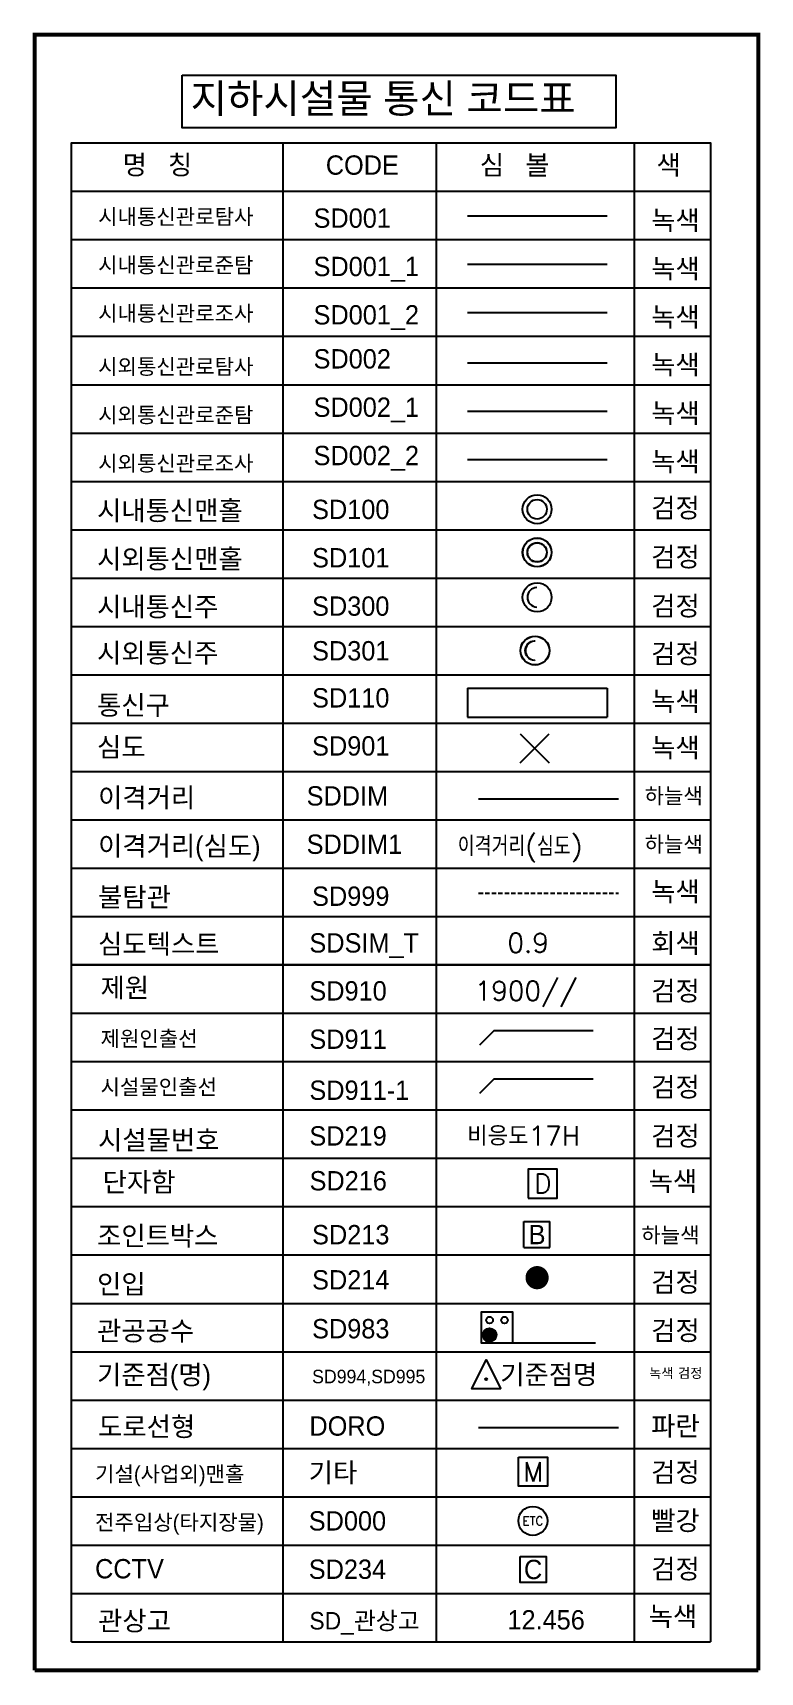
# Model space of a CAD drawing. Extents: x 261 to 428, y 226 to 602.
import ezdxf
from ezdxf.enums import TextEntityAlignment as Align

# ---------------------------------------------------------------- set-up
doc = ezdxf.new("R2010")
doc.units = 0
doc.header["$MEASUREMENT"] = 0
doc.linetypes.add('sd999', pattern=[1.5, 1, -0.5])
doc.layers.get('0').update_dxf_attribs({"linetype": 'CONTINUOUS'})
for name, color, linetype in [('DORO', 4, 'CONTINUOUS'), ('SD000', 1, 'CONTINUOUS'), ('SD001', 3, 'CONTINUOUS'), ('SD001_1', 3, 'CONTINUOUS'), ('SD001_2', 3, 'CONTINUOUS'), ('SD002', 3, 'CONTINUOUS'), ('SD002_1', 3, 'CONTINUOUS'), ('SD002_2', 3, 'CONTINUOUS'), ('SD100', 7, 'CONTINUOUS'), ('SD101', 7, 'CONTINUOUS'), ('SD110', 3, 'CONTINUOUS'), ('SD213', 4, 'CONTINUOUS'), ('SD214', 7, 'CONTINUOUS'), ('sd216', 3, 'CONTINUOUS'), ('SD219', 7, 'CONTINUOUS'), ('SD234', 7, 'CONTINUOUS'), ('SD300', 7, 'CONTINUOUS'), ('SD301', 7, 'CONTINUOUS'), ('SD901', 3, 'CONTINUOUS'), ('SD910', 7, 'CONTINUOUS'), ('SD911', 7, 'CONTINUOUS'), ('SD983', 7, 'CONTINUOUS'), ('SD994', 7, 'CONTINUOUS'), ('SD995', 7, 'CONTINUOUS'), ('SD999', 3, 'sd999'), ('SD_관상고', 3, 'CONTINUOUS'), ('SDDIM', 4, 'CONTINUOUS'), ('SDDIM1', 4, 'CONTINUOUS'), ('SDSIM_T', 9, 'CONTINUOUS'), ('기타', 7, 'CONTINUOUS')]:
    doc.layers.add(name, color=color, linetype=linetype)
doc.styles.add('GHS', font='romans', dxfattribs={"bigfont": 'ghs'})
doc.styles.add('NGSW', font='romans.shx', dxfattribs={"bigfont": 'ngsw.shx'})
doc.styles.get("Standard").update_dxf_attribs({"font": 'romans', "bigfont": 'ghs'})
doc.styles.add('굴림', font='')
doc.styles.get('굴림').set_extended_font_data('Gulim')

# ---------------------------------------------------------------- blocks, each defined once
blk = doc.blocks.new('sd216')
at = {"layer": 'sd216', "color": 0}
blk.add_lwpolyline([(-0.7499999999490683, -0.7499999999781722), (0.7500000000218279, -0.7499999999781722), (0.7500000000509317, 0.7500000000800356), (-0.750000000007276, 0.7499999999636203)], close=True, dxfattribs=at)
at = {"layer": 'sd216', "color": 0, "style": 'GHS'}
blk.add_text('D', height=1, dxfattribs=at).set_placement((0, 0), align=Align.MIDDLE_CENTER)
blk = doc.blocks.new('SD300')
at = {"layer": 'SD300', "color": 0}
blk.add_circle((0, 0), 0.7504897723599996, dxfattribs=at)
blk.add_arc((0, 0), 0.5039559839344179, 91.38623902718567, 268.6137609728143, dxfattribs=at)
blk = doc.blocks.new('SD301')
at = {"layer": 'SD301'}
h = blk.add_hatch(color=0, dxfattribs=at)
edge = h.paths.add_edge_path()
edge.add_arc((0, 0), 0.7504897723599996, 0, 360)
edge = h.paths.add_edge_path(flags=16)
edge.add_arc((0, 0), 0.7424897723599996, 0, 360)
h = blk.add_hatch(color=0, dxfattribs=at)
edge = h.paths.add_edge_path()
edge.add_arc((0, 0), 0.5039559839344432, 93.74362714049192, 266.25637285950813, ccw=False)
edge.add_line((-0.0329043644507579, 0.5028806384654559), (-0.0329043644507579, 0.494863254647612))
edge.add_arc((0, 0), 0.4959559839343967, 93.80410176132372, 266.1958982386763)
edge.add_line((-0.0329043644507579, -0.494863254647612), (-0.0329043644507579, -0.5028806384654559))
at = {"layer": 'SD301', "color": 0, "flags": 128}
blk.add_lwpolyline([(-0.0329043644507579, -0.5028806384654559, -0.9367066127681972), (-0.0329043644507579, 0.5028806384654559), (-0.0329043644507579, 0.494863254647612, 0.935716311798851), (-0.0329043644507579, -0.494863254647612)], format="xyb", close=True, dxfattribs=at)
at = {"layer": 'SD301', "color": 0}
for radius in [0.7504897723599996, 0.7424897723599996]:
    blk.add_circle((0, 0), radius, dxfattribs=at)
blk = doc.blocks.new('SD101')
at = {"layer": 'SD101'}
h = blk.add_hatch(color=0, dxfattribs=at)
edge = h.paths.add_edge_path()
edge.add_arc((0, 0), 0.7504897723599996, 0, 360)
edge = h.paths.add_edge_path(flags=16)
edge.add_arc((0, 0), 0.7424897723599996, 0, 360)
h = blk.add_hatch(color=0, dxfattribs=at)
edge = h.paths.add_edge_path()
edge.add_arc((0, 0), 0.5039559839344179, 0, 360)
edge = h.paths.add_edge_path(flags=16)
edge.add_arc((0, 0), 0.4959559839344179, 0, 360)
at = {"layer": 'SD101', "color": 0}
for radius in [0.7504897723599996, 0.7424897723599996, 0.5039559839344179, 0.4959559839344179]:
    blk.add_circle((0, 0), radius, dxfattribs=at)
blk = doc.blocks.new('SD901')
at = {"layer": 'SD901', "color": 0, "flags": 128}
for points in [[(-0.75, 0.75), (0.75, -0.75)], [(-0.75, -0.75), (0.75, 0.75)]]:
    blk.add_lwpolyline(points, dxfattribs=at)
blk = doc.blocks.new('SD100')
at = {"layer": 'SD100', "color": 0}
for radius in [0.7504897723599996, 0.5039559839344179]:
    blk.add_circle((0, 0), radius, dxfattribs=at)
blk = doc.blocks.new('SD213')
at = {"layer": 'SD213', "color": 0, "flags": 128}
for points in [[(-0.687497831415385, -0.668603978585452), (-0.6874978314735927, 0.6753960214555264)], [(-0.6874978314735927, 0.6753960214555264), (0.6565021684509702, 0.6753960214555264)], [(0.6565021685091779, -0.668603978585452), (0.6565021684509702, 0.6753960214555264)], [(-0.687497831415385, -0.668603978585452), (0.6565021685091779, -0.668603978585452)]]:
    blk.add_lwpolyline(points, dxfattribs=at)
at = {"layer": 'SD213', "color": 0, "style": '굴림'}
blk.add_text('B', height=0.9999999999999998, rotation=3.3350533e-09, dxfattribs=at).set_placement((0, 0), align=Align.MIDDLE_CENTER)
blk = doc.blocks.new('SD214')
at = {"layer": 'SD214', "color": 0, "linetype": 'ByBlock', "const_width": 0.6000000000141562}
blk.add_lwpolyline([(0.0778778066451196, -0.2897154591046274, 1), (-0.0778778066160157, 0.2897154591046274, 1)], format="xyb", close=True, dxfattribs=at)
blk = doc.blocks.new('SD994')
at = {"layer": 'SD994'}
h = blk.add_hatch(color=0, dxfattribs=at)
edge = h.paths.add_edge_path()
edge.add_arc((0, 0), 0.05, 0, 360)
at = {"layer": 'SD994', "color": 0}
blk.add_lwpolyline([(0.75, -0.5), (-0.75, -0.5), (0, 1)], close=True, dxfattribs=at)
blk.add_circle((0, 0), 0.05, dxfattribs=at)
blk = doc.blocks.new('기타')
at = {"layer": '기타', "color": 0}
blk.add_lwpolyline([(-0.75, 0.75), (0.75, 0.75), (0.75, -0.75), (-0.75, -0.75)], close=True, dxfattribs=at)
at = {"layer": '기타', "color": 0, "style": 'GHS'}
blk.add_text('M', height=1, dxfattribs=at).set_placement((0, 0), align=Align.MIDDLE_CENTER)
blk = doc.blocks.new('SD234')
at = {"layer": 'SD234', "color": 0}
blk.add_lwpolyline([(-0.6719999999913853, 0.6720000000204891), (0.6719999999913853, 0.6720000000204891), (0.6719999999913853, -0.6720000000204891), (-0.6719999999913853, -0.6720000000204891)], close=True, dxfattribs=at)
at = {"layer": 'SD234', "color": 0, "style": '굴림'}
blk.add_text('C', height=1, dxfattribs=at).set_placement((0, 0), align=Align.MIDDLE_CENTER)
blk = doc.blocks.new('SD000')
at = {"layer": 'SD000', "color": 0}
blk.add_circle((0, 0), 0.7500000000218279, dxfattribs=at)
blk.add_text('ETC', height=0.45, dxfattribs=at).set_placement((0, 0), align=Align.MIDDLE_CENTER)

msp = doc.modelspace()

# ---------------------------------------------------------------- hatches: boundary and pattern name
at = {"layer": 'SD983', "linetype": 'Continuous'}
h = msp.add_hatch(dxfattribs=at)
h.set_pattern_fill('ANSI31', color=256, scale=3.109382454371528, angle=109.1635309576795, style=0)
h.set_pattern_definition([(154.1635309576795, (1252361.844952179, -84036.78686391158), (-0.1693851950028972, -0.3498216895726734), [])])
edge = h.paths.add_edge_path()
edge.add_arc((365.5257086133919, 302.9858680654772), 1.554691227185764, 0, 360)

# ---------------------------------------------------------------- linework, layer by layer
at = {"const_width": 0.8883949869632937, "flags": 128}
for points in [[(261.0208242602515, 225.9769977273875), (261.0208242602515, 601.6214907931619), (427.2619735642205, 601.6214907931619), (427.2619735642205, 225.9769977273875)], [(427.2619735642205, 225.9769977273875), (261.0208242602515, 225.9769977273875)]]:
    msp.add_lwpolyline(points, dxfattribs=at)
at = {"flags": 128}
msp.add_lwpolyline([(294.9341390596804, 592.3132526346938), (394.5466672174502, 592.3132526346938), (394.5466672174502, 580.2496874005056), (294.9341390596804, 580.2496874005056)], close=True, dxfattribs=at)
for points in [[(269.5035386295625, 232.5163727210359), (269.5035386295625, 576.7694301692293), (416.2976051082936, 576.7694301692293), (416.2976051082936, 232.5163727210359)], [(318.0440686781061, 576.7694301692293), (318.0440686781061, 232.5163727210359)], [(353.2183658846756, 576.7694301692293), (353.2183658846756, 232.5163727210359)], [(398.7104565050089, 576.7694301692293), (398.7104565050089, 232.5163727210359)], [(269.5035386295625, 565.664492832356), (416.2976051082936, 565.664492832356)], [(269.5035386295625, 554.559555495017), (416.2976051082936, 554.559555495017)], [(269.5035386295625, 543.4546181581437), (416.2976051082936, 543.4546181581437)], [(269.5035386295625, 532.3496808212706), (416.2976051082936, 532.3496808212706)], [(269.5035386295625, 521.2447434839316), (416.2976051082936, 521.2447434839316)], [(269.5035386295625, 510.1398061470583), (416.2976051082936, 510.1398061470583)], [(269.5035386295625, 499.0348688101851), (416.2976051082936, 499.0348688101851)], [(269.5035386295625, 487.9299314728462), (416.2976051082936, 487.9299314728462)], [(269.5035386295625, 476.8249941359729), (416.2976051082936, 476.8249941359729)], [(269.5035386295625, 465.720056798634), (416.2976051082936, 465.720056798634)], [(269.5035386295625, 454.6151194617607), (416.2976051082936, 454.6151194617607)], [(269.5035386295625, 443.5101821248874), (416.2976051082936, 443.5101821248874)], [(269.5035386295625, 432.4052447875486), (416.2976051082936, 432.4052447875486)], [(269.5035386295625, 421.3003074506753), (416.2976051082936, 421.3003074506753)], [(269.5035386295625, 410.195370113802), (416.2976051082936, 410.195370113802)], [(269.5035386295625, 399.0904327764631), (416.2976051082936, 399.0904327764631)], [(416.2976051082936, 387.9854954395899), (269.5035386295625, 387.9854954395899)], [(269.5035386295625, 387.9854954395899), (416.2976051082936, 387.9854954395899)], [(269.5035386295625, 376.8805581027166), (416.2976051082936, 376.8805581027166)], [(269.5035386295625, 365.7756207653776), (416.2976051082936, 365.7756207653776)], [(269.5035386295625, 354.6706834285044), (416.2976051082936, 354.6706834285044)], [(269.5035386295625, 343.5657460911655), (416.2976051082936, 343.5657460911655)], [(269.5035386295625, 343.5657460911655), (416.2976051082936, 343.5657460911655)], [(269.5035386295625, 332.4608087542922), (416.2976051082936, 332.4608087542922)], [(269.5035386295625, 321.3558714174189), (416.2976051082936, 321.3558714174189)], [(269.5035386295625, 310.25093408008), (416.2976051082936, 310.25093408008)], [(269.5035386295625, 299.1459967432068), (416.2976051082936, 299.1459967432068)], [(269.5035386295625, 299.1459967432068), (416.2976051082936, 299.1459967432068)], [(269.5035386295625, 299.1459967432068), (416.2976051082936, 299.1459967432068)], [(269.5035386295625, 288.0410594063335), (416.2976051082936, 288.0410594063335)], [(269.5035386295625, 276.9361220689946), (416.2976051082936, 276.9361220689946)], [(269.5035386295625, 276.9361220689946), (416.2976051082936, 276.9361220689946)], [(269.5035386295625, 276.9361220689946), (416.2976051082936, 276.9361220689946)], [(269.5035386295625, 265.8311847321213), (416.2976051082936, 265.8311847321213)], [(269.5035386295625, 265.8311847321213), (416.2976051082936, 265.8311847321213)], [(269.5035386295625, 265.8311847321213), (416.2976051082936, 265.8311847321213)], [(269.5035386295625, 254.7262473952481), (416.2976051082936, 254.7262473952481)], [(269.5035386295625, 243.6213100579092), (416.2976051082936, 243.6213100579092)], [(269.5035386295625, 232.5163727210359), (416.2976051082936, 232.5163727210359)]]:
    msp.add_lwpolyline(points, dxfattribs=at)
at = {"layer": 'DORO', "flags": 128}
msp.add_lwpolyline([(363.016830143459, 281.7717829121732), (395.1479823438552, 281.7717829121732)], dxfattribs=at)
at = {"layer": 'SD001', "flags": 128}
msp.add_lwpolyline([(360.4373814891427, 560.0040648871556), (392.5685336894225, 560.0040648871556)], dxfattribs=at)
at = {"layer": 'SD001_1', "flags": 128}
msp.add_lwpolyline([(360.4373814891427, 548.8991275502824), (392.5685336894225, 548.8991275502824)], dxfattribs=at)
at = {"layer": 'SD001_2', "flags": 128}
msp.add_lwpolyline([(360.4373814891427, 537.7941902134091), (392.5685336894225, 537.7941902134091)], dxfattribs=at)
at = {"layer": 'SD002', "flags": 128}
msp.add_lwpolyline([(360.4373814891427, 526.2801224159532), (392.5685336894225, 526.2801224159532)], dxfattribs=at)
at = {"layer": 'SD002_1', "flags": 128}
msp.add_lwpolyline([(360.4373814891427, 515.1751850790799), (392.5685336894225, 515.1751850790799)], dxfattribs=at)
at = {"layer": 'SD002_2', "flags": 128}
msp.add_lwpolyline([(360.4373814891427, 504.070247741741), (392.5685336894225, 504.070247741741)], dxfattribs=at)
at = {"layer": 'SD110', "flags": 128}
for points in [[(360.4373814891427, 451.5065647241183), (392.5685336894225, 451.5065647241183)], [(360.4373814891427, 451.5065647241183), (360.4373814891427, 444.8436023219012)], [(392.5685336894225, 451.5065647241183), (392.5685336894225, 444.8436023219012)], [(360.4373814891427, 444.8436023219012), (392.5685336894225, 444.8436023219012)]]:
    msp.add_lwpolyline(points, dxfattribs=at)
at = {"layer": 'SD911', "flags": 128}
for points in [[(363.2995912343598, 369.605371963092), (366.5825254476498, 372.8857730262437), (389.3285707579329, 372.8857730262437)], [(363.2995912343598, 358.5004346257531), (366.5825254476498, 361.7808356893704), (389.3285707579329, 361.7808356893704)]]:
    msp.add_lwpolyline(points, dxfattribs=at)
at = {"layer": 'SD983', "linetype": 'Continuous'}
msp.add_lwpolyline([(389.8881097834659, 301.1202385931731), (370.8116587855024, 301.1202385931731), (363.6600791409713, 301.1202385931731), (363.6600791408549, 308.2718182381698), (370.8116587856188, 308.2718182381698), (370.8116587855024, 301.1202385931731)], dxfattribs=at)
for centre, radius in [((365.5257086135083, 306.4061887658656), 0.777345613592882), ((368.9460293130818, 306.4061887654), 0.777345613592882), ((365.5257086133919, 302.9858680654772), 1.554691227185764)]:
    msp.add_circle(centre, radius, dxfattribs=at)
at = {"layer": 'SD999', "flags": 128}
msp.add_lwpolyline([(363.016830143459, 404.4868848029048), (395.1479823438552, 404.4868848029048)], dxfattribs=at)
at = {"layer": 'SDDIM1', "flags": 128}
msp.add_lwpolyline([(363.0168301433426, 426.1359682938539), (395.1479823437388, 426.1359682938539)], dxfattribs=at)

# ---------------------------------------------------------------- block references
at = {"layer": 'SD000', "color": 1, "xscale": 4.441974934816468, "yscale": 4.441974934816468, "zscale": 4.441974934816468}
msp.add_blockref('SD000', (375.4754499805262, 260.2829665605434), dxfattribs=at)
at = {"layer": 'SD100', "xscale": 4.441974934816468, "yscale": 4.441974934816468, "zscale": 4.441974934816468}
msp.add_blockref('SD100', (376.4437590017318, 492.6300744282537), dxfattribs=at)
at = {"layer": 'SD101', "xscale": 4.441974934816468, "yscale": 4.441974934816468, "zscale": 4.441974934816468}
msp.add_blockref('SD101', (376.4437590017318, 482.7249596978993), dxfattribs=at)
at = {"layer": 'SD213', "xscale": 4.441974934816468, "yscale": 4.441974934816468, "zscale": 4.441974934816468}
msp.add_blockref('SD213', (376.4437590017318, 326.0560143728264), dxfattribs=at)
at = {"layer": 'SD214', "xscale": 4.441974934816468, "yscale": 4.441974934816468, "zscale": 4.441974934816468}
msp.add_blockref('SD214', (376.4437590017318, 316.150899642472), dxfattribs=at)
at = {"layer": 'sd216', "xscale": 4.441974934816468, "yscale": 4.441974934816468, "zscale": 4.441974934816468}
msp.add_blockref('sd216', (377.7443978462237, 337.7720212348261), dxfattribs=at)
at = {"layer": 'SD234', "xscale": 4.441974934816468, "yscale": 4.441974934816468, "zscale": 4.441974934816468}
msp.add_blockref('SD234', (375.5260245745871, 249.1333553603375), dxfattribs=at)
at = {"layer": 'SD300', "xscale": 4.441974934816468, "yscale": 4.441974934816468, "zscale": 4.441974934816468}
msp.add_blockref('SD300', (376.4437590017318, 472.4070769812435), dxfattribs=at)
at = {"layer": 'SD301', "xscale": 4.441974934816468, "yscale": 4.441974934816468, "zscale": 4.441974934816468}
msp.add_blockref('SD301', (375.9644111948422, 460.1675881301973), dxfattribs=at)
at = {"layer": 'SD901', "xscale": 4.441974934816468, "yscale": 4.441974934816468, "zscale": 4.441974934816468}
msp.add_blockref('SD901', (375.8588872737586, 437.7575623303175), dxfattribs=at)
at = {"layer": 'SD994', "color": 7, "xscale": 4.441974934816468, "yscale": 4.441974934816468, "zscale": 4.441974934816468}
msp.add_blockref('SD994', (364.7709577800109, 292.8663738033258), dxfattribs=at)
at = {"layer": '기타', "linetype": 'Continuous', "xscale": 4.441974934816468, "yscale": 4.441974934816468, "zscale": 4.441974934816468}
msp.add_blockref('기타', (375.5260245745871, 271.5730693199196), dxfattribs=at)

# ---------------------------------------------------------------- texts
at = {"style": '굴림'}
for s, height, p in [('지하시설물 통신 코드표', 6.662962402224703, (296.8447656528427, 583.6678557860189)), ('명   칭', 4.441974934816468, (281.2202040387187, 569.5303973386519)), ('CODE', 4.441974934816468, (327.9020488197551, 569.4637021663123)), ('심   볼', 4.441974934816468, (363.3108414130387, 569.4637021663123)), ('색', 4.441974934816468, (403.878530713437, 569.4637021663123))]:
    msp.add_text(s, height=height, dxfattribs=at).set_placement(p)
at = {"layer": 'DORO', "style": '굴림'}
for s, p in [('도로선형', (275.5923165578264, 279.7337706329756)), ('DORO', (324.1328466066028, 279.8588853323356)), ('파란', (402.6600474451537, 279.8466243477062))]:
    msp.add_text(s, height=4.441974934816468, dxfattribs=at).set_placement(p)
at = {"layer": 'SD000', "color": 7, "style": '굴림'}
msp.add_text('전주입상(타지장물)', height=3.553579947853175, dxfattribs=at).set_placement((274.8863507414338, 258.1854801036873))
at = {"layer": 'SD000', "color": 1, "style": '굴림'}
msp.add_text('SD000', height=4.441974934816468, dxfattribs=at).set_placement((323.9871439611874, 258.0720819941246))
at = {"layer": 'SD001', "style": '굴림'}
for s, height, p in [('시내통신관로탐사', 3.553579947853175, (275.5923165578264, 558.0489937857247)), ('SD001', 4.441974934816468, (325.0881053802426, 557.2793556487643)), ('녹색', 4.441974934816468, (402.6600474451537, 556.7656728772901)), ('시내통신관로준탐', 3.553579947853175, (275.5923165578264, 546.9440564488516)), ('SD001_1', 4.441974934816468, (325.0881053802426, 546.1744183114253)), ('녹색', 4.441974934816468, (402.6600474451537, 545.6607355404169)), ('시내통신관로조사', 3.553579947853175, (275.5923165578264, 535.8391191115126)), ('SD001_2', 4.441974934816468, (325.0881053802426, 535.0694809745521)), ('녹색', 4.441974934816468, (402.6600474451537, 534.5557982035436))]:
    msp.add_text(s, height=height, dxfattribs=at).set_placement(p)
at = {"layer": 'SD002', "style": '굴림'}
for s, height, p in [('시외통신관로탐사', 3.553579947853175, (275.5923165578264, 523.6221083499015)), ('SD002', 4.441974934816468, (325.0881053802426, 524.9612994439424)), ('녹색', 4.441974934816468, (402.6600474451537, 523.5979100818269)), ('시외통신관로준탐', 3.553579947853175, (275.5923165578264, 512.5171710125625)), ('SD002_1', 4.441974934816468, (325.0881053802426, 513.8563621066035)), ('녹색', 4.441974934816468, (402.6600474451537, 512.4929727449536)), ('시외통신관로조사', 3.553579947853175, (275.5923165578264, 501.4122336756893)), ('SD002_2', 4.441974934816468, (325.0881053802426, 502.7514247697301)), ('녹색', 4.441974934816468, (402.6600474451537, 501.3880354080804))]:
    msp.add_text(s, height=height, dxfattribs=at).set_placement(p)
at = {"layer": 'SD100', "style": '굴림'}
for s, p in [('시내통신맨홀', (275.3514254657188, 490.1215861522116)), ('SD100', (324.7514158564722, 490.3827279013105)), ('검정', (402.6600474451537, 490.7345332264424)), ('기타', (323.9871439611874, 269.1770193309978)), ('검정', (402.6600474451537, 269.2451062424563)), ('검정', (402.6600474451537, 247.0352315682442))]:
    msp.add_text(s, height=4.441974934816468, dxfattribs=at).set_placement(p)
at = {"layer": 'SD100', "color": 1, "style": '굴림'}
msp.add_text('빨강', height=4.441974934816468, dxfattribs=at).set_placement((402.6600474451537, 258.1401689051174))
at = {"layer": 'SD101', "style": '굴림'}
for s, p in [('시외통신맨홀', (275.3514254657188, 479.0448995892413)), ('SD101', (324.7514158564722, 479.2777905644372)), ('검정', (402.6600474451537, 479.4722595013202))]:
    msp.add_text(s, height=4.441974934816468, dxfattribs=at).set_placement(p)
at = {"layer": 'SD110', "style": '굴림'}
for s, p in [('통신구', (275.3514254657188, 445.4322811498761)), ('SD110', (324.7514158564722, 447.0993091653556)), ('녹색', (402.6600474451537, 446.2942095327646))]:
    msp.add_text(s, height=4.441974934816468, dxfattribs=at).set_placement(p)
at = {"layer": 'SD213', "style": '굴림'}
for s, height, p in [('조인트박스', 4.441974934816468, (275.3514254657188, 323.5475260967844)), ('SD213', 4.441974934816468, (324.7514158564722, 323.8086678458833)), ('하늘색', 3.553579947853175, (400.3857693204757, 324.1604731710152))]:
    msp.add_text(s, height=height, dxfattribs=at).set_placement(p)
at = {"layer": 'SD214', "style": '굴림'}
for s, p in [('인입', (275.3514254657188, 312.4708395338141)), ('SD214', (324.7514158564722, 313.4349245846727)), ('검정', (402.6600474451537, 312.8981994458929))]:
    msp.add_text(s, height=4.441974934816468, dxfattribs=at).set_placement(p)
at = {"layer": 'sd216', "style": '굴림'}
for s, p in [('단자함', (276.6499691930934, 335.8948813782529)), ('SD216', (324.1675861253737, 336.1866619403929)), ('녹색', (402.0728568954495, 336.0989132717707)), ('녹색', (402.0728568954495, 236.1544772385144))]:
    msp.add_text(s, height=4.441974934816468, dxfattribs=at).set_placement(p)
at = {"layer": 'SD219'}
for s, style, p in [('시설물번호', '굴림', (275.5923165578264, 345.551251956121)), ('SD219', '굴림', (324.1328466066028, 346.4885093545065)), ('비응도17H', 'GHS', (360.3830189682179, 346.4885093545065)), ('검정', '굴림', (402.6600474451537, 346.4762483698771))]:
    msp.add_text(s, height=4.441974934816468, dxfattribs=dict(at, style=style)).set_placement(p)
at = {"layer": 'SD234', "style": '굴림'}
for s, p in [('CCTV', (274.8863507414338, 247.080542766814)), ('SD234', (323.9871439611874, 246.9671446572514))]:
    msp.add_text(s, height=4.441974934816468, dxfattribs=at).set_placement(p)
at = {"layer": 'SD300', "style": '굴림'}
for s, p in [('시내통신주', (275.3514254657188, 468.0240739079647)), ('SD300', (324.7514158564722, 468.1728532270983)), ('검정', (402.6600474451537, 468.2099854395248))]:
    msp.add_text(s, height=4.441974934816468, dxfattribs=at).set_placement(p)
at = {"layer": 'SD301', "style": '굴림'}
for s, p in [('시외통신주', (275.3514254657188, 457.4160162134551)), ('SD301', (324.7514158564722, 457.9114723963186)), ('검정', (402.6600474451537, 457.2520973178082))]:
    msp.add_text(s, height=4.441974934816468, dxfattribs=at).set_placement(p)
at = {"layer": 'SD901', "style": '굴림'}
for s, p in [('심도', (275.3514254657188, 435.7995767848089)), ('SD901', (324.7514158564722, 436.0607188705809)), ('녹색', (402.6600474451537, 435.6407070144534))]:
    msp.add_text(s, height=4.441974934816468, dxfattribs=at).set_placement(p)
at = {"layer": 'SD910'}
for s, style, p in [('제원', '굴림', (276.1460517235668, 380.526635761232)), ('SD910', '굴림', (324.1328466066028, 379.803321365592)), ('1900//', 'GHS', (362.1210872525684, 379.803321365592)), ('검정', '굴림', (402.6600474451537, 379.7910603809626))]:
    msp.add_text(s, height=4.441974934816468, dxfattribs=dict(at, style=style)).set_placement(p)
at = {"layer": 'SD911', "style": '굴림'}
for s, height, p in [('SD910', 4.441974934816468, (324.1328466066028, 379.8033213660576)), ('제원인출선', 3.553579947853175, (276.1460517235668, 369.2795463058621)), ('SD911', 4.441974934816468, (324.1328466066028, 368.6983840287187)), ('검정', 4.441974934816468, (402.6600474451537, 368.8331722597116)), ('시설물인출선', 3.553579947853175, (276.1460517235668, 358.1746089685232)), ('SD911-1', 4.441974934816468, (324.1328466066028, 356.9826660420269)), ('검정', 4.441974934816468, (402.6600474451537, 357.7282349223726))]:
    msp.add_text(s, height=height, dxfattribs=at).set_placement(p)
at = {"layer": 'SD983', "style": '굴림'}
for s, p in [('관공공수', (275.3514254657188, 301.7117943622627)), ('SD983', (324.7514158564722, 302.2072505451263)), ('검정', (402.6600474451537, 301.793262108554))]:
    msp.add_text(s, height=4.441974934816468, dxfattribs=at).set_placement(p)
at = {"layer": 'SD994', "style": '굴림'}
for s, height, p in [('기준점(명)', 4.441974934816468, (275.3514254657188, 291.6326585652762)), ('SD994,SD995', 3.109382454371528, (324.7514158564722, 291.8938003143751)), ('녹색', 2.220987467408234, (402.1954371535088, 293.1193362417155))]:
    msp.add_text(s, height=height, dxfattribs=at).set_placement(p)
at = {"layer": 'SD995', "style": '굴림'}
for s, height, p in [('기준점명', 4.441974934816468, (367.985165807126, 291.6946599496053)), ('검정', 2.220987467408234, (408.8234084583222, 293.1193362417155))]:
    msp.add_text(s, height=height, dxfattribs=at).set_placement(p)
at = {"layer": 'SD999', "style": '굴림'}
for s, p in [('녹색', (402.6600474451537, 402.6199937712856)), ('불탐관', (275.5923165578264, 401.3602422050655)), ('SD999', (324.7514158564722, 401.5432292049274))]:
    msp.add_text(s, height=4.441974934816468, dxfattribs=at).set_placement(p)
at = {"layer": 'SD_관상고', "style": '굴림'}
for s, height, p in [('관상고', 4.441974934813782, (275.5923165579428, 235.1126592353442)), ('SD_관상고', 4.01415707813457, (324.1328466064864, 235.3469733319701)), ('12.456', 4.441974934813782, (369.6309642741093, 235.3469733319701))]:
    msp.add_text(s, height=height, dxfattribs=at).set_placement(p)
at = {"layer": 'SDDIM'}
for s, height, style, p in [('이격거리', 4.441974934813782, '굴림', (275.5923165579428, 424.1808971924231)), ('SDDIM', 4.442, '굴림', (323.4946845894723, 424.5828308876127)), ('하늘색', 3.553579947851026, '굴림', (401.1369432092745, 425.0344129133493)), ('이격거리(심도)', 4.441974934813782, '굴림', (275.5923165579428, 413.0759598555498)), ('SDDIM1', 4.442, '굴림', (323.4946845894723, 413.4778935507394)), ('이격거리(심도)', 4.441974934813782, 'NGSW', (358.2126774666525, 413.0259707252019)), ('하늘색', 3.553579947851026, '굴림', (401.1369432092745, 413.929475576476))]:
    msp.add_text(s, height=height, dxfattribs=dict(at, style=style)).set_placement(p)
at = {"layer": 'SDSIM_T'}
for s, style, p in [('심도텍스트', '굴림', (275.5923165579428, 390.5817819538981)), ('회색', '굴림', (402.6600474450373, 390.7489481660062)), ('SDSIM_T', '굴림', (324.1328466064864, 390.8160960509897)), ('0.9', 'GHS', (369.6309642741093, 390.8160960509897))]:
    msp.add_text(s, height=4.441974934813782, dxfattribs=dict(at, style=style)).set_placement(p)
at = {"layer": '기타', "linetype": 'Continuous', "style": '굴림'}
msp.add_text('기설(사업외)맨홀', height=3.553579947853175, dxfattribs=at).set_placement((274.8863507414338, 269.2904174405605))

doc.saveas('drawing.dxf')
